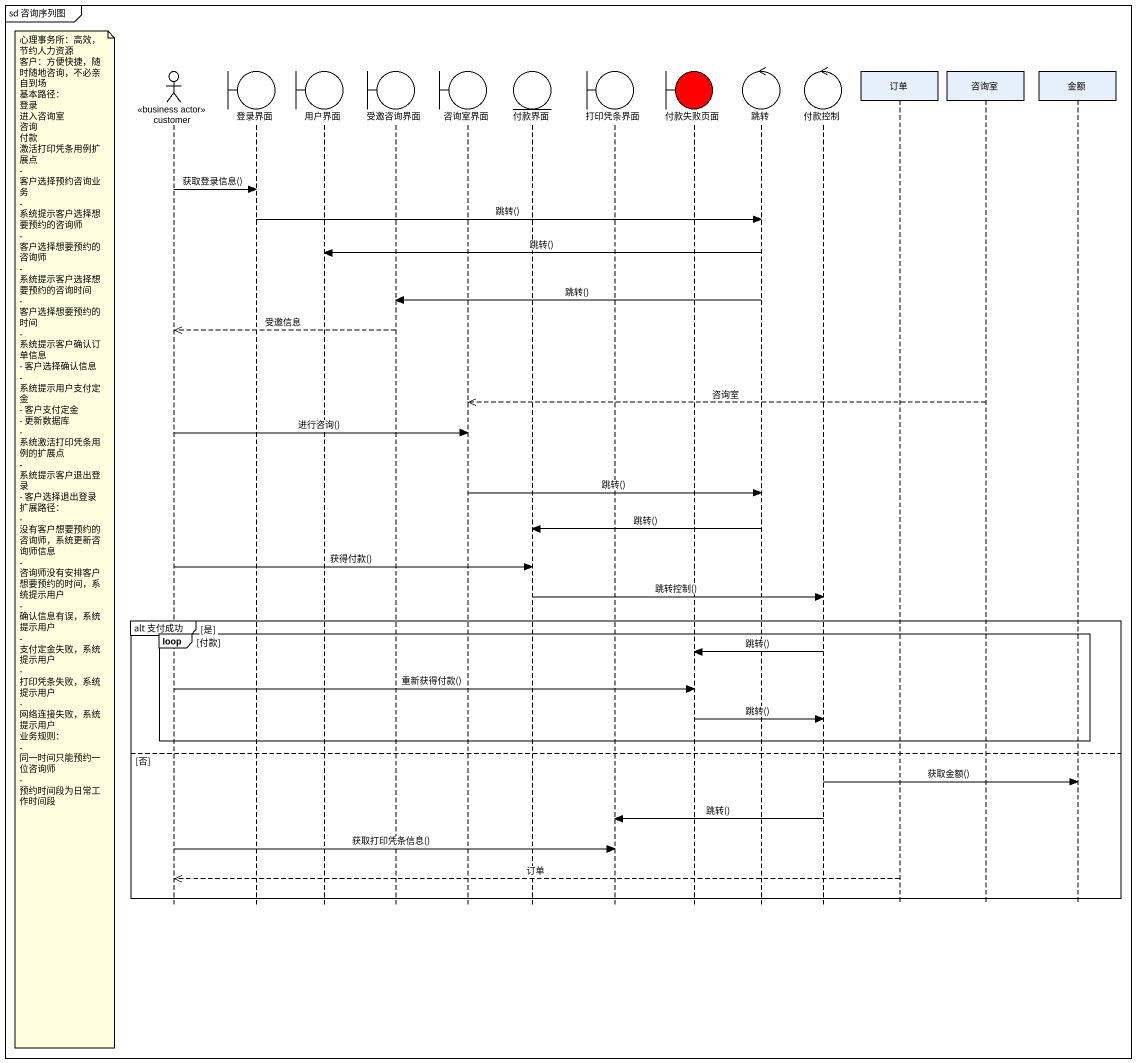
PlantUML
@startuml
mainframe sd 咨询序列图
hide footbox
actor customer <<business actor>>
boundary 登录界面
boundary 用户界面
boundary 受邀咨询界面
boundary 咨询室界面
entity 付款界面
boundary 打印凭条界面
boundary 付款失败页面 #FF0000
control 跳转
control 付款控制
participant 订单
participant 咨询室
participant 金额

customer -> 登录界面 : 获取登录信息()
登录界面 -> 跳转 : 跳转()
跳转 -> 用户界面 : 跳转()
跳转 -> 受邀咨询界面 : 跳转()
受邀咨询界面 -->> customer : 受邀信息
咨询室 -->> 咨询室界面 : 咨询室
customer -> 咨询室界面 : 进行咨询()
咨询室界面 -> 跳转 : 跳转()
跳转 -> 付款界面 : 跳转()
note left of customer
  心理事务所：高效，节约人力资源
  客户：方便快捷，随时随地咨询，不必亲自到场
  基本路径：
  登录
  进入咨询室
  咨询
  付款
  激活打印凭条用例扩展点
  - 客户选择预约咨询业务
  - 系统提示客户选择想要预约的咨询师
  - 客户选择想要预约的咨询师
  - 系统提示客户选择想要预约的咨询时间
  - 客户选择想要预约的时间
  - 系统提示客户确认订单信息
  - 客户选择确认信息
  - 系统提示用户支付定金
  - 客户支付定金
  - 更新数据库
  - 系统激活打印凭条用例的扩展点
  - 系统提示客户退出登录
  - 客户选择退出登录
  扩展路径：
  - 没有客户想要预约的咨询师，系统更新咨询师信息
  - 咨询师没有安排客户想要预约的时间，系统提示用户
  - 确认信息有误，系统提示用户
  - 支付定金失败，系统提示用户
  - 打印凭条失败，系统提示用户
  - 网络连接失败，系统提示用户
  业务规则：
  - 同一时间只能预约一位咨询师
  - 预约时间段为日常工作时间段
end note
customer -> 付款界面 : 获得付款()
付款界面 -> 付款控制 : 跳转控制()
group alt 支付成功 [是]
  loop 付款
    付款控制 -> 付款失败页面 : 跳转()
    customer -> 付款失败页面 : 重新获得付款()
    付款失败页面 -> 付款控制 : 跳转()
  end
else 否
  付款控制 -> 金额 : 获取金额()
  付款控制 -> 打印凭条界面 : 跳转()
  customer -> 打印凭条界面 : 获取打印凭条信息()
  订单 -->> customer : 订单
end
@enduml
